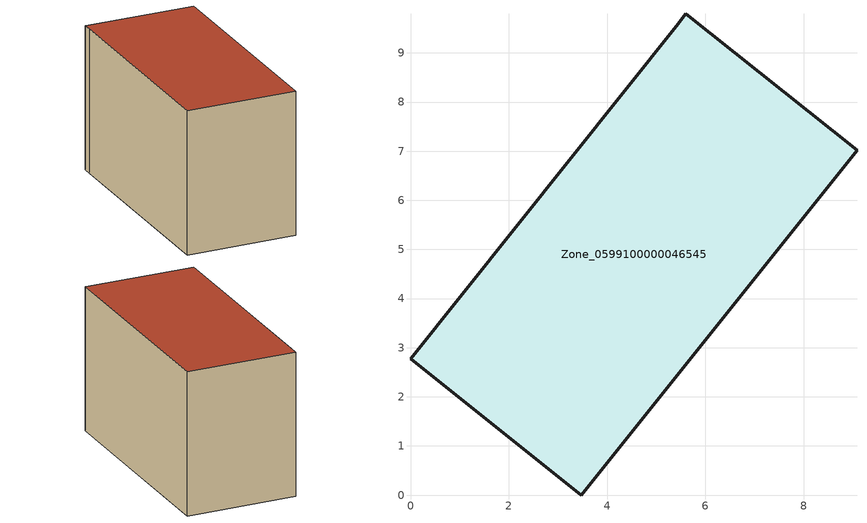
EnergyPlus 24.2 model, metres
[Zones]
Zone_0599100000046545
 floor ground (C_G): 0,2.77 5.41,9.54 5.6,9.79 9.09,7.02 3.48,0 z0.42
 wall outside (C_F): 5.41,9.54 0,2.77 3.48,0 9.09,7.02 5.6,9.79 5.41,9.54 z0.42:6.25
 roof outside (C_R): 5.6,9.79 5.41,9.54 0,2.77 3.48,0 9.09,7.02 z6.25
[BUILDING]
Pand.0599100000046545: North Axis=0; Terrain=City; Loads Convergence Tolerance Value=0.04; Temperature Convergence Tolerance Value=0.4; Solar Distribution=FullExterior; Maximum Number of Warmup Days=25; Minimum Number of Warmup Days=1
[Site:Location]
Rotterdam.The.Hague.AP_ZH_NLD Design_Conditions: Latitude=51.96; Longitude=4.45; Time Zone=1; Elevation=-4.5
[SITE:GROUNDTEMPERATURE:BUILDINGSURFACE]
18, 18, 18, 18, 18, 18, 18, 18, 18, 18, 18, 18
[MATERIAL] Thermal Absorptance=0.9; Solar Absorptance=0.7; Visible Absorptance=0.7
Name | Roughness | Thickness | Conductivity | Density | Specific Heat
G.TC.1946-1964 | MediumSmooth | 0.15 | 1 | 540 | 1210
F.TC.1946-1964 | Rough | 0.3 | 0.857143 | 1920 | 840
R.TC.1946-1964 | MediumRough | 0.2 | 0.235294 | 1500 | 1000
[CONSTRUCTION]
C_G: G.TC.1946-1964
C_F: F.TC.1946-1964
C_R: R.TC.1946-1964
[ZONE]
Zone_0599100000046545: Type=1; Multiplier=1; Ceiling Height=Autocalculate; Volume=Autocalculate; Floor Area=autocalculate; Part of Total Floor Area=Yes
[ZONEINFILTRATION:DESIGNFLOWRATE]
Infil_Zone_0599100000046545: Zone or ZoneList or Space or SpaceList=Zone_0599100000046545; Schedule=AlwaysOn; Design Flow Rate Calculation Method=Flow/Area; Flow Rate per Floor Area=0.003; Constant Term Coefficient=1; Temperature Term Coefficient=0; Velocity Term Coefficient=0; Velocity Squared Term Coefficient=0
[HVACTEMPLATE:ZONE:IDEALLOADSAIRSYSTEM]
Zone_0599100000046545: Maximum Heating Supply Air Temperature=50; Minimum Cooling Supply Air Temperature=13; Maximum Heating Supply Air Humidity Ratio=0.0156; Minimum Cooling Supply Air Humidity Ratio=0.0077; Heating Limit=NoLimit; Cooling Limit=NoLimit; Dehumidification Control Type=ConstantSensibleHeatRatio; Cooling Sensible Heat Ratio=0.7; Dehumidification Setpoint=60; Humidification Control Type=None; Humidification Setpoint=30; Outdoor Air Method=None; Outdoor Air Flow Rate per Person=0.00944; Outdoor Air Flow Rate per Zone Floor Area=0; Outdoor Air Flow Rate per Zone=0; Demand Controlled Ventilation Type=None; Outdoor Air Economizer Type=NoEconomizer; Heat Recovery Type=None; Sensible Heat Recovery Effectiveness=0.7; Latent Heat Recovery Effectiveness=0.65
[ZONECONTROL:THERMOSTAT]
ThermostatControl_Zone_0599100000046545: Zone or ZoneList=Zone_0599100000046545; Control Type Schedule=DualSetpointControlType; Control 1=Thermostat_Zone_0599100000046545; Temperature Difference Between Cutout And Setpoint=0
[THERMOSTATSETPOINT:DUALSETPOINT]
Thermostat_Zone_0599100000046545: Heating Setpoint Temperature Schedule=HeatingSetpoint_Zone_0599100000046545; Cooling Setpoint Temperature Schedule=CoolingSetpoint_Zone_0599100000046545
[SCHEDULE:COMPACT]
HeatingSetpoint_Zone_0599100000046545: Through: 12/31, For: AllDays, Until: 24:00, 21
CoolingSetpoint_Zone_0599100000046545: Through: 12/31, For: AllDays, Until: 24:00, 24
DualSetpointControlType: Through: 12/31, For: AllDays, Until: 24:00, 4
AlwaysOn: Through: 12/31, For: AllDays, Until: 24:00, 1
